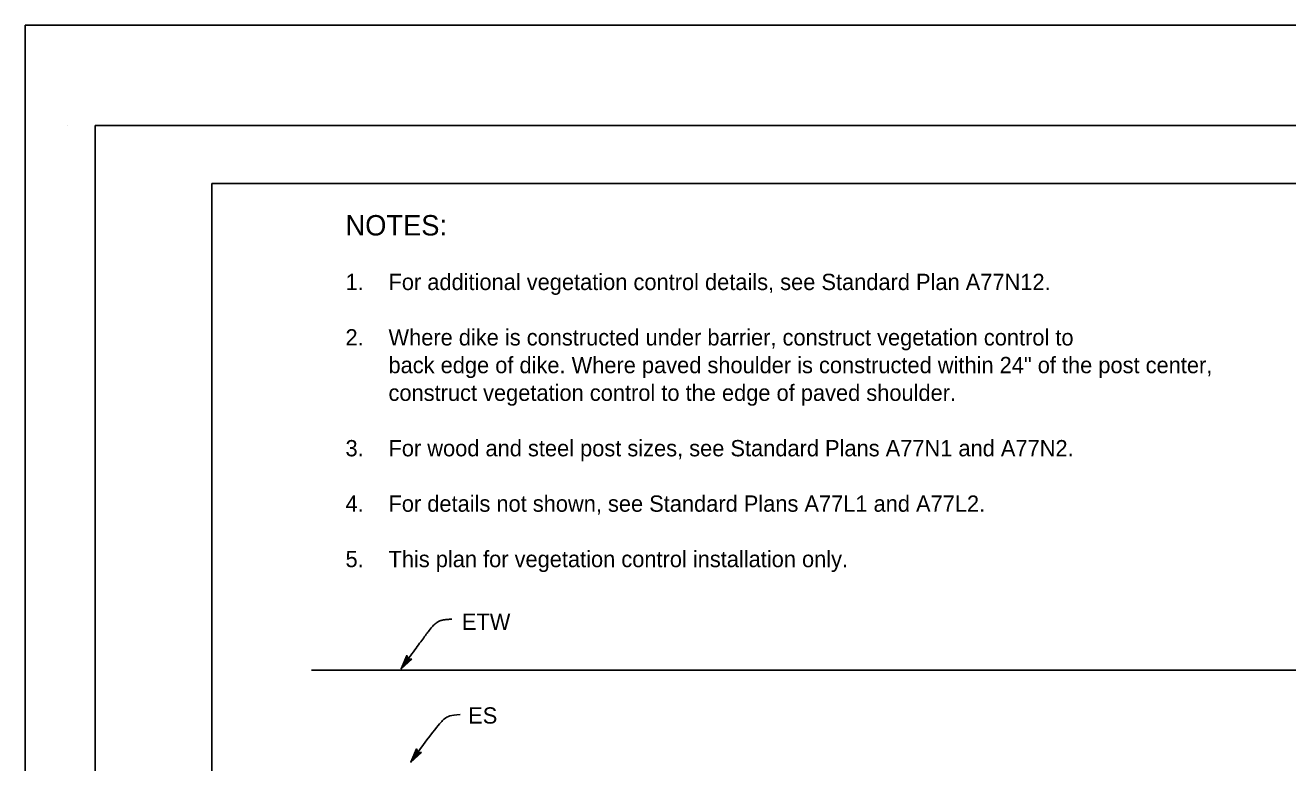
# Model space of a CAD drawing. Extents: x -893 to 867, y -474 to 712.
# Drawn here: x -893 to -352, y 395 to 712 of the extents above; entities that cross this region are included whole.
import ezdxf

# ---------------------------------------------------------------- set-up
doc = ezdxf.new("R2010")
doc.units = 0
for name, color, linetype in [('10 Sheet Format', 7, 'Continuous'), ('57 Undefined', 7, 'Continuous'), ('60 Nongeo Data', 7, 'Continuous')]:
    doc.layers.add(name, color=color, linetype=linetype)

msp = doc.modelspace()

# ---------------------------------------------------------------- linework, layer by layer
at = {"layer": '10 Sheet Format'}
for p, q in [((-875.41, 668.96), (-875.41, 668.96)), ((-813.45, 643.96), (811.55, 643.96)), ((-813.45, 643.96), (-813.45, -406.04))]:
    msp.add_line(p, q, dxfattribs=at)
for points in [[(-893.45, -474.04), (866.55, -474.04), (866.55, 711.96), (-893.45, 711.96)], [(-863.43, 668.96), (836.57, 668.96), (836.57, -431.04), (-863.43, -431.04)], [(-863.43, 668.96), (836.57, 668.96), (836.57, -431.04), (-863.43, -431.04)]]:
    msp.add_lwpolyline(points, close=True, dxfattribs=at)
at = {"layer": '60 Nongeo Data'}
for p, q in [((-729.76, 441.27), (-729.76, 441.27)), ((-727.6, 439.71), (-727.6, 439.71)), ((-770.59, 434.95), (-38.33, 434.95)), ((-732.2, 435.63), (-732.2, 435.63)), ((-725.58, 401.17), (-725.58, 401.17)), ((-728.02, 395.53), (-728.02, 395.53)), ((-723.41, 399.61), (-723.41, 399.61))]:
    msp.add_line(p, q, dxfattribs=at)
for points in [[(-727.6, 439.71), (-732.2, 435.63), (-729.76, 441.27), (-729.6, 440.89), (-731.39, 436.76), (-728.01, 439.74), (-728.42, 439.78), (-730.58, 437.87), (-729.44, 440.51), (-729.27, 440.13), (-729.77, 438.99), (-728.83, 439.82), (-729.15, 439.84), (-729.76, 441.27), (-729.15, 439.84)], [(-723.41, 399.61), (-728.02, 395.53), (-725.58, 401.18), (-725.42, 400.79), (-727.2, 396.66), (-723.83, 399.65), (-724.24, 399.68), (-726.4, 397.77), (-725.25, 400.41), (-725.09, 400.03), (-725.59, 398.89), (-724.65, 399.72), (-724.97, 399.75), (-725.58, 401.18), (-724.97, 399.75)]]:
    msp.add_lwpolyline(points, close=True, dxfattribs=at)
for points, degree in [([(-732.2, 435.63), (-720.05, 452.43), (-717.02, 455.47), (-714.52, 456.72), (-710.41, 456.9)], 2), ([(-728.02, 395.53), (-716.43, 411.55), (-713.42, 414.55), (-710.94, 415.79), (-706.83, 415.97)], 3)]:
    msp.add_open_spline(points, degree=degree, dxfattribs=at)

# ---------------------------------------------------------------- texts
at = {"layer": '57 Undefined'}
for s, height, p in [('NOTES:', 8.75, (-756.03, 621.68)), ('1.', 7, (-756.03, 598.23)), ('For additional vegetation control details, see Standard Plan A77N12.', 7, (-737.58, 598.23)), ('2. ', 7, (-756.03, 574.43)), ('Where dike is constructed under barrier, construct vegetation control to', 7, (-737.58, 574.43)), ('back edge of dike. Where paved shoulder is constructed within 24" of the post center,', 7, (-737.58, 562.53)), ('construct vegetation control to the edge of paved shoulder.', 7, (-737.58, 550.63)), ('3. ', 7, (-756.03, 526.83)), ('For wood and steel post sizes, see Standard Plans A77N1 and A77N2.', 7, (-737.58, 526.83)), ('4.', 7, (-756.03, 503.03)), ('For details not shown, see Standard Plans A77L1 and A77L2.', 7, (-737.58, 503.03)), ('5.', 7, (-756.03, 479.23)), ('This plan for vegetation control installation only.', 7, (-737.58, 479.23)), ('ETW', 7, (-706.07, 452.32)), ('ES', 7, (-703.39, 412.05))]:
    msp.add_text(s, height=height, dxfattribs=at).set_placement(p)

doc.saveas('drawing.dxf')
